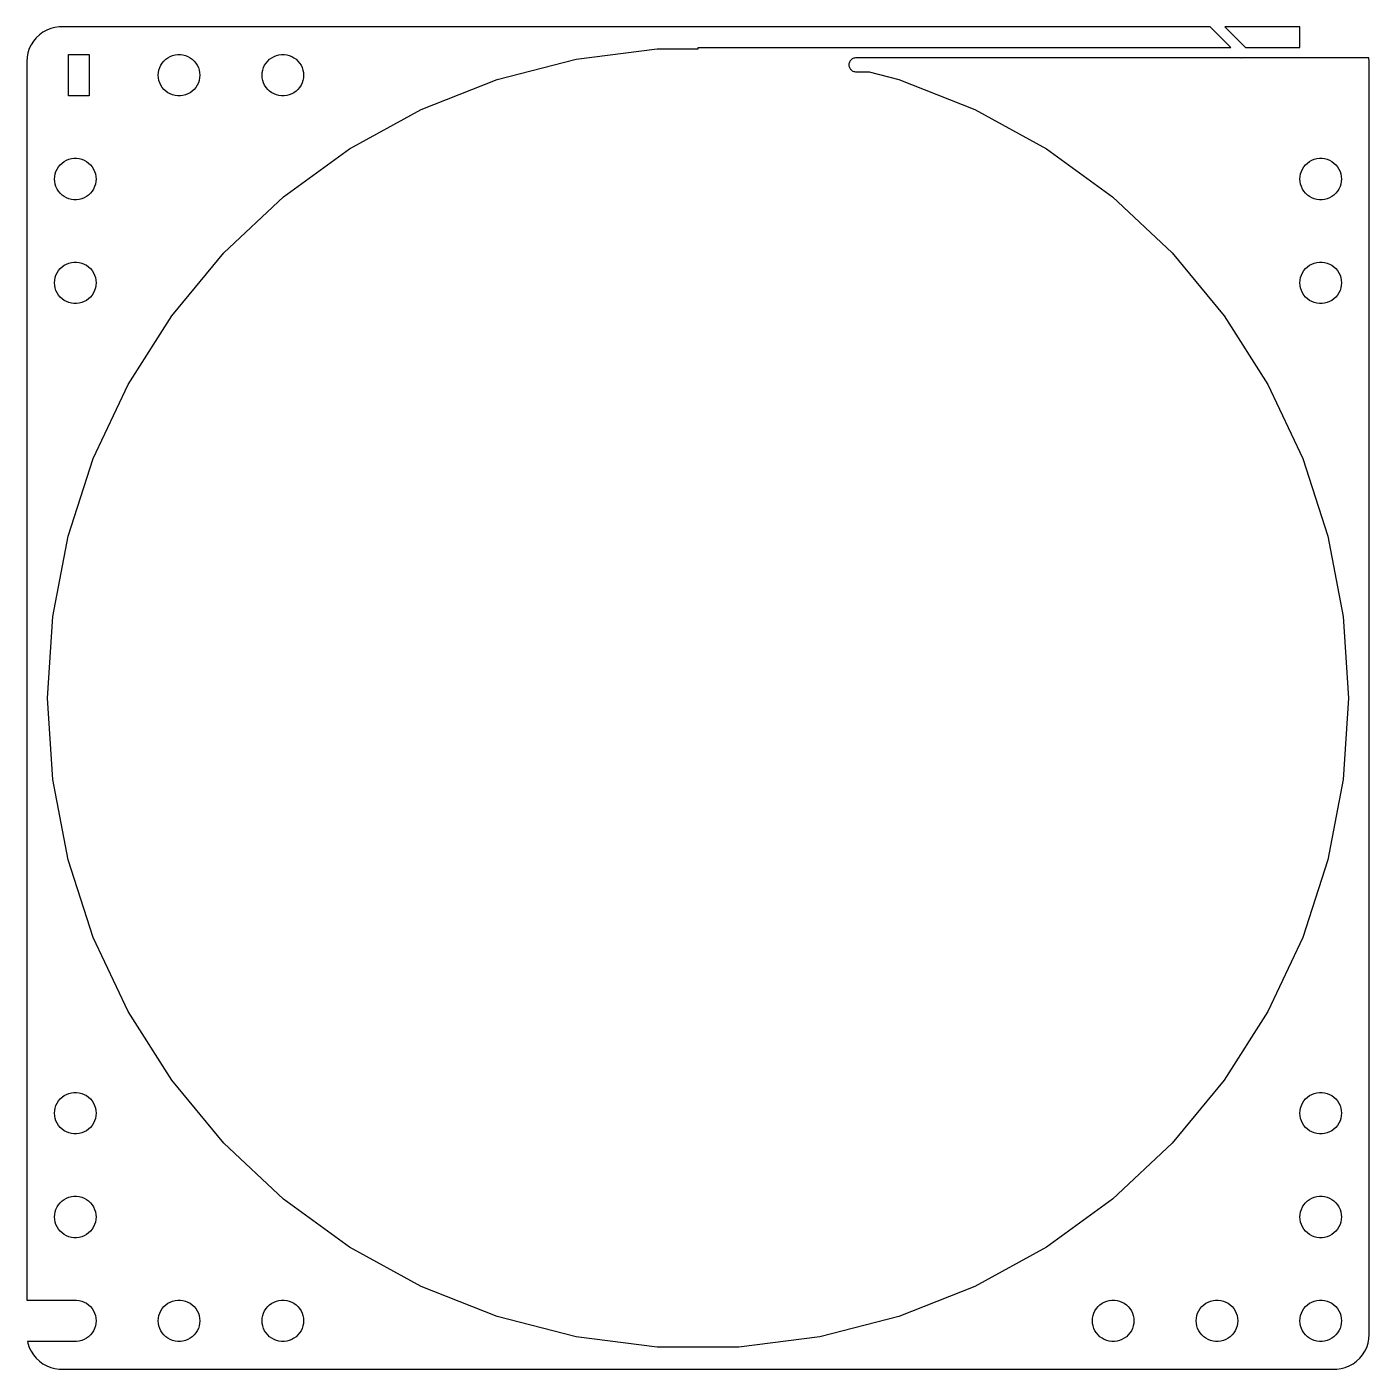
# Model space of a CAD drawing. Header units: metres. Extents: x -97 to 97, y 311 to 709.
# Drawn here: x -97 to 97, y 515 to 709 of the extents above; entities that cross this region are included whole.
import ezdxf

# ---------------------------------------------------------------- set-up
doc = ezdxf.new("R2010")
doc.units = ezdxf.units.M

msp = doc.modelspace()

# ---------------------------------------------------------------- linework, layer by layer
for p, q in [((-94.6791, 708.222), (-95.1871, 707.853)), ((-94.1289, 708.524), (-94.6791, 708.222)), ((-93.5451, 708.755), (-94.1289, 708.524)), ((-92.9369, 708.911), (-93.5451, 708.755)), ((-92.3139, 708.99), (-92.9369, 708.911)), ((74.0099, 708.99), (-92.3139, 708.99)), ((77, 706), (74.0099, 708.99)), ((87, 708.99), (76.1312, 708.99)), ((76.1312, 708.99), (79.1213, 706)), ((87, 706), (87, 708.99)), ((-96.3815, 706.409), (-96.6489, 705.841)), ((-96.0451, 706.939), (-96.3815, 706.409)), ((-95.6448, 707.423), (-96.0451, 706.939)), ((-95.1871, 707.853), (-95.6448, 707.423)), ((-96.9606, 704.627), (-97, 704)), ((-96.8429, 705.243), (-96.9606, 704.627)), ((-96.6489, 705.841), (-96.8429, 705.243)), ((-91, 699), (-91, 705)), ((-91, 705), (-88, 705)), ((-88, 705), (-88, 699)), ((-77.1869, 704.054), (-76.9123, 704.312)), ((-76.9123, 704.312), (-76.6075, 704.533)), ((-76.6075, 704.533), (-76.2773, 704.714)), ((-76.2773, 704.714), (-75.927, 704.853)), ((-75.927, 704.853), (-75.5621, 704.947)), ((-75.5621, 704.947), (-75.1884, 704.994)), ((-75.1884, 704.994), (-74.8116, 704.994)), ((-74.8116, 704.994), (-74.4379, 704.947)), ((-74.4379, 704.947), (-74.073, 704.853)), ((-74.073, 704.853), (-73.7227, 704.714)), ((-73.7227, 704.714), (-73.3925, 704.533)), ((-73.3925, 704.533), (-73.0877, 704.312)), ((-73.0877, 704.312), (-72.8131, 704.054)), ((-62.1869, 704.054), (-61.9123, 704.312)), ((-61.9123, 704.312), (-61.6075, 704.533)), ((-61.6075, 704.533), (-61.2773, 704.714)), ((-61.2773, 704.714), (-60.927, 704.853)), ((-60.927, 704.853), (-60.5621, 704.947)), ((-60.5621, 704.947), (-60.1884, 704.994)), ((-60.1884, 704.994), (-59.8116, 704.994)), ((-59.8116, 704.994), (-59.4379, 704.947)), ((-59.4379, 704.947), (-59.0729, 704.853)), ((-59.0729, 704.853), (-58.7227, 704.714)), ((-58.7227, 704.714), (-58.3925, 704.533)), ((-58.3925, 704.533), (-58.0877, 704.312)), ((-58.0877, 704.312), (-57.8131, 704.054)), ((-29.0476, 701.399), (-17.6138, 704.335)), ((-17.6138, 704.335), (-5.9023, 705.815)), ((-5.9023, 705.815), (0, 705.815)), ((0, 705.815), (0, 706)), ((0, 706), (77, 706)), ((22.1736, 704.271), (22.082, 704.185)), ((22.2752, 704.344), (22.1736, 704.271)), ((22.3852, 704.405), (22.2752, 704.344)), ((22.502, 704.451), (22.3852, 704.405)), ((22.6236, 704.482), (22.502, 704.451)), ((22.7482, 704.498), (22.6236, 704.482)), ((23.561, 704.498), (22.7482, 704.498)), ((78.5, 704.5), (23.561, 704.5)), ((23.561, 704.5), (23.561, 704.498)), ((78.5533, 704.447), (78.5, 704.5)), ((78.6066, 704.5), (78.5533, 704.447)), ((96.9685, 704.5), (78.6066, 704.5)), ((79.1213, 706), (87, 706)), ((97, 704), (96.9685, 704.5)), ((-97, 704), (-97, 524.994)), ((-78, 702), (-77.9763, 702.376)), ((-77.9763, 702.376), (-77.9057, 702.746)), ((-77.9057, 702.746), (-77.7893, 703.104)), ((-77.7893, 703.104), (-77.6289, 703.445)), ((-77.6289, 703.445), (-77.427, 703.763)), ((-77.427, 703.763), (-77.1869, 704.054)), ((-72.8131, 704.054), (-72.573, 703.763)), ((-72.573, 703.763), (-72.3711, 703.445)), ((-72.3711, 703.445), (-72.2107, 703.104)), ((-72.2107, 703.104), (-72.0943, 702.746)), ((-72.0943, 702.746), (-72.0237, 702.376)), ((-72.0237, 702.376), (-72, 702)), ((-63, 702), (-62.9763, 702.376)), ((-62.9763, 702.376), (-62.9057, 702.746)), ((-62.9057, 702.746), (-62.7893, 703.104)), ((-62.7893, 703.104), (-62.6289, 703.445)), ((-62.6289, 703.445), (-62.427, 703.763)), ((-62.427, 703.763), (-62.1869, 704.054)), ((-57.8131, 704.054), (-57.5729, 703.763)), ((-57.5729, 703.763), (-57.3711, 703.445)), ((-57.3711, 703.445), (-57.2107, 703.104)), ((-57.2107, 703.104), (-57.0942, 702.746)), ((-57.0942, 702.746), (-57.0237, 702.376)), ((-57.0237, 702.376), (-57, 702)), ((21.8189, 703.625), (21.811, 703.5)), ((21.811, 703.5), (21.8189, 703.375)), ((21.8424, 703.749), (21.8189, 703.625)), ((21.8189, 703.375), (21.8424, 703.251)), ((21.8812, 703.868), (21.8424, 703.749)), ((21.8424, 703.251), (21.8812, 703.132)), ((21.9347, 703.982), (21.8812, 703.868)), ((21.8812, 703.132), (21.9347, 703.018)), ((22.002, 704.088), (21.9347, 703.982)), ((21.9347, 703.018), (22.002, 702.912)), ((22.082, 704.185), (22.002, 704.088)), ((22.002, 702.912), (22.082, 702.815)), ((22.082, 702.815), (22.1736, 702.729)), ((22.1736, 702.729), (22.2752, 702.656)), ((22.2752, 702.656), (22.3852, 702.595)), ((22.3852, 702.595), (22.502, 702.549)), ((22.502, 702.549), (22.6236, 702.518)), ((22.6236, 702.518), (22.7482, 702.502)), ((22.7482, 702.502), (24.753, 702.502)), ((24.753, 702.502), (29.0476, 701.399)), ((97, 520), (97, 704)), ((-77.9763, 701.624), (-78, 702)), ((-77.9057, 701.254), (-77.9763, 701.624)), ((-77.7893, 700.896), (-77.9057, 701.254)), ((-77.6289, 700.555), (-77.7893, 700.896)), ((-77.427, 700.237), (-77.6289, 700.555)), ((-72.3711, 700.555), (-72.573, 700.237)), ((-72.2107, 700.896), (-72.3711, 700.555)), ((-72.0943, 701.254), (-72.2107, 700.896)), ((-72.0237, 701.624), (-72.0943, 701.254)), ((-72, 702), (-72.0237, 701.624)), ((-62.9763, 701.624), (-63, 702)), ((-62.9057, 701.254), (-62.9763, 701.624)), ((-62.7893, 700.896), (-62.9057, 701.254)), ((-62.6289, 700.555), (-62.7893, 700.896)), ((-62.427, 700.237), (-62.6289, 700.555)), ((-57.3711, 700.555), (-57.5729, 700.237)), ((-57.2107, 700.896), (-57.3711, 700.555)), ((-57.0942, 701.254), (-57.2107, 700.896)), ((-57.0237, 701.624), (-57.0942, 701.254)), ((-57, 702), (-57.0237, 701.624)), ((-40.0233, 697.054), (-29.0476, 701.399)), ((29.0476, 701.399), (40.0233, 697.054)), ((-88, 699), (-91, 699)), ((-77.1869, 699.946), (-77.427, 700.237)), ((-76.9123, 699.688), (-77.1869, 699.946)), ((-76.6075, 699.467), (-76.9123, 699.688)), ((-76.2773, 699.286), (-76.6075, 699.467)), ((-75.927, 699.147), (-76.2773, 699.286)), ((-75.5621, 699.053), (-75.927, 699.147)), ((-75.1884, 699.006), (-75.5621, 699.053)), ((-74.8116, 699.006), (-75.1884, 699.006)), ((-74.4379, 699.053), (-74.8116, 699.006)), ((-74.073, 699.147), (-74.4379, 699.053)), ((-73.7227, 699.286), (-74.073, 699.147)), ((-73.3925, 699.467), (-73.7227, 699.286)), ((-73.0877, 699.688), (-73.3925, 699.467)), ((-72.8131, 699.946), (-73.0877, 699.688)), ((-72.573, 700.237), (-72.8131, 699.946)), ((-62.1869, 699.946), (-62.427, 700.237)), ((-61.9123, 699.688), (-62.1869, 699.946)), ((-61.6075, 699.467), (-61.9123, 699.688)), ((-61.2773, 699.286), (-61.6075, 699.467)), ((-60.927, 699.147), (-61.2773, 699.286)), ((-60.5621, 699.053), (-60.927, 699.147)), ((-60.1884, 699.006), (-60.5621, 699.053)), ((-59.8116, 699.006), (-60.1884, 699.006)), ((-59.4379, 699.053), (-59.8116, 699.006)), ((-59.0729, 699.147), (-59.4379, 699.053)), ((-58.7227, 699.286), (-59.0729, 699.147)), ((-58.3925, 699.467), (-58.7227, 699.286)), ((-58.0877, 699.688), (-58.3925, 699.467)), ((-57.8131, 699.946), (-58.0877, 699.688)), ((-57.5729, 700.237), (-57.8131, 699.946)), ((-50.3677, 691.367), (-40.0233, 697.054)), ((40.0233, 697.054), (50.3677, 691.367)), ((-59.9178, 684.428), (-50.3677, 691.367)), ((50.3677, 691.367), (59.9178, 684.428)), ((-92.6289, 688.445), (-92.427, 688.763)), ((-92.427, 688.763), (-92.1869, 689.054)), ((-92.1869, 689.054), (-91.9123, 689.312)), ((-91.9123, 689.312), (-91.6075, 689.533)), ((-91.6075, 689.533), (-91.2773, 689.714)), ((-91.2773, 689.714), (-90.927, 689.853)), ((-90.927, 689.853), (-90.5621, 689.947)), ((-90.5621, 689.947), (-90.1884, 689.994)), ((-90.1884, 689.994), (-89.8116, 689.994)), ((-89.8116, 689.994), (-89.4379, 689.947)), ((-89.4379, 689.947), (-89.073, 689.853)), ((-89.073, 689.853), (-88.7227, 689.714)), ((-88.7227, 689.714), (-88.3925, 689.533)), ((-88.3925, 689.533), (-88.0877, 689.312)), ((-88.0877, 689.312), (-87.8131, 689.054)), ((-87.8131, 689.054), (-87.573, 688.763)), ((-87.573, 688.763), (-87.3711, 688.445)), ((87.3711, 688.445), (87.573, 688.763)), ((87.573, 688.763), (87.8131, 689.054)), ((87.8131, 689.054), (88.0877, 689.312)), ((88.0877, 689.312), (88.3925, 689.533)), ((88.3925, 689.533), (88.7227, 689.714)), ((88.7227, 689.714), (89.073, 689.853)), ((89.073, 689.853), (89.4379, 689.947)), ((89.4379, 689.947), (89.8116, 689.994)), ((89.8116, 689.994), (90.1884, 689.994)), ((90.1884, 689.994), (90.5621, 689.947)), ((90.5621, 689.947), (90.927, 689.853)), ((90.927, 689.853), (91.2773, 689.714)), ((91.2773, 689.714), (91.6075, 689.533)), ((91.6075, 689.533), (91.9123, 689.312)), ((91.9123, 689.312), (92.1869, 689.054)), ((92.1869, 689.054), (92.427, 688.763)), ((92.427, 688.763), (92.6289, 688.445)), ((-93, 687), (-92.9763, 687.376)), ((-92.9763, 686.624), (-93, 687)), ((-92.9763, 687.376), (-92.9057, 687.746)), ((-92.9057, 687.746), (-92.7893, 688.104)), ((-92.7893, 688.104), (-92.6289, 688.445)), ((-87.3711, 688.445), (-87.2107, 688.104)), ((-87.2107, 688.104), (-87.0943, 687.746)), ((-87.0943, 687.746), (-87.0237, 687.376)), ((-87.0237, 687.376), (-87, 687)), ((-87, 687), (-87.0237, 686.624)), ((87, 687), (87.0237, 687.376)), ((87.0237, 686.624), (87, 687)), ((87.0237, 687.376), (87.0943, 687.746)), ((87.0943, 687.746), (87.2107, 688.104)), ((87.2107, 688.104), (87.3711, 688.445)), ((92.6289, 688.445), (92.7893, 688.104)), ((92.7893, 688.104), (92.9057, 687.746)), ((92.9057, 687.746), (92.9763, 687.376)), ((92.9763, 687.376), (93, 687)), ((93, 687), (92.9763, 686.624)), ((-92.9057, 686.254), (-92.9763, 686.624)), ((-92.7893, 685.896), (-92.9057, 686.254)), ((-92.6289, 685.555), (-92.7893, 685.896)), ((-92.427, 685.237), (-92.6289, 685.555)), ((-92.1869, 684.946), (-92.427, 685.237)), ((-91.9123, 684.688), (-92.1869, 684.946)), ((-87.8131, 684.946), (-88.0877, 684.688)), ((-87.573, 685.237), (-87.8131, 684.946)), ((-87.3711, 685.555), (-87.573, 685.237)), ((-87.2107, 685.896), (-87.3711, 685.555)), ((-87.0943, 686.254), (-87.2107, 685.896)), ((-87.0237, 686.624), (-87.0943, 686.254)), ((87.0943, 686.254), (87.0237, 686.624)), ((87.2107, 685.896), (87.0943, 686.254)), ((87.3711, 685.555), (87.2107, 685.896)), ((87.573, 685.237), (87.3711, 685.555)), ((87.8131, 684.946), (87.573, 685.237)), ((88.0877, 684.688), (87.8131, 684.946)), ((92.1869, 684.946), (91.9123, 684.688)), ((92.427, 685.237), (92.1869, 684.946)), ((92.6289, 685.555), (92.427, 685.237)), ((92.7893, 685.896), (92.6289, 685.555)), ((92.9057, 686.254), (92.7893, 685.896)), ((92.9763, 686.624), (92.9057, 686.254)), ((-91.6075, 684.467), (-91.9123, 684.688)), ((-91.2773, 684.286), (-91.6075, 684.467)), ((-90.927, 684.147), (-91.2773, 684.286)), ((-90.5621, 684.053), (-90.927, 684.147)), ((-90.1884, 684.006), (-90.5621, 684.053)), ((-89.8116, 684.006), (-90.1884, 684.006)), ((-89.4379, 684.053), (-89.8116, 684.006)), ((-89.073, 684.147), (-89.4379, 684.053)), ((-88.7227, 684.286), (-89.073, 684.147)), ((-88.3925, 684.467), (-88.7227, 684.286)), ((-88.0877, 684.688), (-88.3925, 684.467)), ((-68.523, 676.347), (-59.9178, 684.428)), ((59.9178, 684.428), (68.523, 676.347)), ((88.3925, 684.467), (88.0877, 684.688)), ((88.7227, 684.286), (88.3925, 684.467)), ((89.073, 684.147), (88.7227, 684.286)), ((89.4379, 684.053), (89.073, 684.147)), ((89.8116, 684.006), (89.4379, 684.053)), ((90.1884, 684.006), (89.8116, 684.006)), ((90.5621, 684.053), (90.1884, 684.006)), ((90.927, 684.147), (90.5621, 684.053)), ((91.2773, 684.286), (90.927, 684.147)), ((91.6075, 684.467), (91.2773, 684.286)), ((91.9123, 684.688), (91.6075, 684.467)), ((-76.0476, 667.252), (-68.523, 676.347)), ((68.523, 676.347), (76.0476, 667.252)), ((-92.7893, 673.104), (-92.6289, 673.445)), ((-92.6289, 673.445), (-92.427, 673.763)), ((-92.427, 673.763), (-92.1869, 674.054)), ((-92.1869, 674.054), (-91.9123, 674.312)), ((-91.9123, 674.312), (-91.6075, 674.533)), ((-91.6075, 674.533), (-91.2773, 674.714)), ((-91.2773, 674.714), (-90.927, 674.853)), ((-90.927, 674.853), (-90.5621, 674.947)), ((-90.5621, 674.947), (-90.1884, 674.994)), ((-90.1884, 674.994), (-89.8116, 674.994)), ((-89.8116, 674.994), (-89.4379, 674.947)), ((-89.4379, 674.947), (-89.073, 674.853)), ((-89.073, 674.853), (-88.7227, 674.714)), ((-88.7227, 674.714), (-88.3925, 674.533)), ((-88.3925, 674.533), (-88.0877, 674.312)), ((-88.0877, 674.312), (-87.8131, 674.054)), ((-87.8131, 674.054), (-87.573, 673.763)), ((-87.573, 673.763), (-87.3711, 673.445)), ((-87.3711, 673.445), (-87.2107, 673.104)), ((87.2107, 673.104), (87.3711, 673.445)), ((87.3711, 673.445), (87.573, 673.763)), ((87.573, 673.763), (87.8131, 674.054)), ((87.8131, 674.054), (88.0877, 674.312)), ((88.0877, 674.312), (88.3925, 674.533)), ((88.3925, 674.533), (88.7227, 674.714)), ((88.7227, 674.714), (89.073, 674.853)), ((89.073, 674.853), (89.4379, 674.947)), ((89.4379, 674.947), (89.8116, 674.994)), ((89.8116, 674.994), (90.1884, 674.994)), ((90.1884, 674.994), (90.5621, 674.947)), ((90.5621, 674.947), (90.927, 674.853)), ((90.927, 674.853), (91.2773, 674.714)), ((91.2773, 674.714), (91.6075, 674.533)), ((91.6075, 674.533), (91.9123, 674.312)), ((91.9123, 674.312), (92.1869, 674.054)), ((92.1869, 674.054), (92.427, 673.763)), ((92.427, 673.763), (92.6289, 673.445)), ((92.6289, 673.445), (92.7893, 673.104)), ((-93, 672), (-92.9763, 672.376)), ((-92.9763, 671.624), (-93, 672)), ((-92.9763, 672.376), (-92.9057, 672.746)), ((-92.9057, 671.254), (-92.9763, 671.624)), ((-92.9057, 672.746), (-92.7893, 673.104)), ((-92.7893, 670.896), (-92.9057, 671.254)), ((-87.2107, 673.104), (-87.0943, 672.746)), ((-87.0943, 671.254), (-87.2107, 670.896)), ((-87.0943, 672.746), (-87.0237, 672.376)), ((-87.0237, 671.624), (-87.0943, 671.254)), ((-87.0237, 672.376), (-87, 672)), ((-87, 672), (-87.0237, 671.624)), ((87, 672), (87.0237, 672.376)), ((87.0237, 671.624), (87, 672)), ((87.0237, 672.376), (87.0943, 672.746)), ((87.0943, 671.254), (87.0237, 671.624)), ((87.0943, 672.746), (87.2107, 673.104)), ((87.2107, 670.896), (87.0943, 671.254)), ((92.7893, 673.104), (92.9057, 672.746)), ((92.9057, 671.254), (92.7893, 670.896)), ((92.9057, 672.746), (92.9763, 672.376)), ((92.9763, 671.624), (92.9057, 671.254)), ((92.9763, 672.376), (93, 672)), ((93, 672), (92.9763, 671.624)), ((-92.6289, 670.555), (-92.7893, 670.896)), ((-92.427, 670.237), (-92.6289, 670.555)), ((-92.1869, 669.946), (-92.427, 670.237)), ((-91.9123, 669.688), (-92.1869, 669.946)), ((-91.6075, 669.467), (-91.9123, 669.688)), ((-91.2773, 669.286), (-91.6075, 669.467)), ((-88.3925, 669.467), (-88.7227, 669.286)), ((-88.0877, 669.688), (-88.3925, 669.467)), ((-87.8131, 669.946), (-88.0877, 669.688)), ((-87.573, 670.237), (-87.8131, 669.946)), ((-87.3711, 670.555), (-87.573, 670.237)), ((-87.2107, 670.896), (-87.3711, 670.555)), ((87.3711, 670.555), (87.2107, 670.896)), ((87.573, 670.237), (87.3711, 670.555)), ((87.8131, 669.946), (87.573, 670.237)), ((88.0877, 669.688), (87.8131, 669.946)), ((88.3925, 669.467), (88.0877, 669.688)), ((88.7227, 669.286), (88.3925, 669.467)), ((91.6075, 669.467), (91.2773, 669.286)), ((91.9123, 669.688), (91.6075, 669.467)), ((92.1869, 669.946), (91.9123, 669.688)), ((92.427, 670.237), (92.1869, 669.946)), ((92.6289, 670.555), (92.427, 670.237)), ((92.7893, 670.896), (92.6289, 670.555)), ((-90.927, 669.147), (-91.2773, 669.286)), ((-90.5621, 669.053), (-90.927, 669.147)), ((-90.1884, 669.006), (-90.5621, 669.053)), ((-89.8116, 669.006), (-90.1884, 669.006)), ((-89.4379, 669.053), (-89.8116, 669.006)), ((-89.073, 669.147), (-89.4379, 669.053)), ((-88.7227, 669.286), (-89.073, 669.147)), ((89.073, 669.147), (88.7227, 669.286)), ((89.4379, 669.053), (89.073, 669.147)), ((89.8116, 669.006), (89.4379, 669.053)), ((90.1884, 669.006), (89.8116, 669.006)), ((90.5621, 669.053), (90.1884, 669.006)), ((90.927, 669.147), (90.5621, 669.053)), ((91.2773, 669.286), (90.927, 669.147)), ((-82.3728, 657.285), (-76.0476, 667.252)), ((76.0476, 667.252), (82.3728, 657.285)), ((-87.399, 646.604), (-82.3728, 657.285)), ((82.3728, 657.285), (87.399, 646.604)), ((-91.0468, 635.377), (-87.399, 646.604)), ((87.399, 646.604), (91.0468, 635.377)), ((-93.2588, 623.781), (-91.0468, 635.377)), ((91.0468, 635.377), (93.2588, 623.781)), ((-94, 612), (-93.2588, 623.781)), ((93.2588, 623.781), (94, 612)), ((-93.2588, 600.219), (-94, 612)), ((94, 612), (93.2588, 600.219)), ((-91.0468, 588.623), (-93.2588, 600.219)), ((93.2588, 600.219), (91.0468, 588.623)), ((-87.399, 577.396), (-91.0468, 588.623)), ((91.0468, 588.623), (87.399, 577.396)), ((-82.3728, 566.715), (-87.399, 577.396)), ((87.399, 577.396), (82.3728, 566.715)), ((-76.0476, 556.748), (-82.3728, 566.715)), ((82.3728, 566.715), (76.0476, 556.748)), ((-91.2773, 554.714), (-90.927, 554.853)), ((-90.927, 554.853), (-90.5621, 554.947)), ((-90.5621, 554.947), (-90.1884, 554.994)), ((-90.1884, 554.994), (-89.8116, 554.994)), ((-89.8116, 554.994), (-89.4379, 554.947)), ((-89.4379, 554.947), (-89.073, 554.853)), ((-89.073, 554.853), (-88.7227, 554.714)), ((-68.523, 547.653), (-76.0476, 556.748)), ((76.0476, 556.748), (68.523, 547.653)), ((88.7227, 554.714), (89.073, 554.853)), ((89.073, 554.853), (89.4379, 554.947)), ((89.4379, 554.947), (89.8116, 554.994)), ((89.8116, 554.994), (90.1884, 554.994)), ((90.1884, 554.994), (90.5621, 554.947)), ((90.5621, 554.947), (90.927, 554.853)), ((90.927, 554.853), (91.2773, 554.714)), ((-92.9057, 552.746), (-92.7893, 553.104)), ((-92.7893, 553.104), (-92.6289, 553.445)), ((-92.6289, 553.445), (-92.427, 553.763)), ((-92.427, 553.763), (-92.1869, 554.054)), ((-92.1869, 554.054), (-91.9123, 554.312)), ((-91.9123, 554.312), (-91.6075, 554.533)), ((-91.6075, 554.533), (-91.2773, 554.714)), ((-88.7227, 554.714), (-88.3925, 554.533)), ((-88.3925, 554.533), (-88.0877, 554.312)), ((-88.0877, 554.312), (-87.8131, 554.054)), ((-87.8131, 554.054), (-87.573, 553.763)), ((-87.573, 553.763), (-87.3711, 553.445)), ((-87.3711, 553.445), (-87.2107, 553.104)), ((-87.2107, 553.104), (-87.0943, 552.746)), ((87.0943, 552.746), (87.2107, 553.104)), ((87.2107, 553.104), (87.3711, 553.445)), ((87.3711, 553.445), (87.573, 553.763)), ((87.573, 553.763), (87.8131, 554.054)), ((87.8131, 554.054), (88.0877, 554.312)), ((88.0877, 554.312), (88.3925, 554.533)), ((88.3925, 554.533), (88.7227, 554.714)), ((91.2773, 554.714), (91.6075, 554.533)), ((91.6075, 554.533), (91.9123, 554.312)), ((91.9123, 554.312), (92.1869, 554.054)), ((92.1869, 554.054), (92.427, 553.763)), ((92.427, 553.763), (92.6289, 553.445)), ((92.6289, 553.445), (92.7893, 553.104)), ((92.7893, 553.104), (92.9057, 552.746)), ((-93, 552), (-92.9763, 552.376)), ((-92.9763, 551.624), (-93, 552)), ((-92.9763, 552.376), (-92.9057, 552.746)), ((-92.9057, 551.254), (-92.9763, 551.624)), ((-92.7893, 550.896), (-92.9057, 551.254)), ((-87.0943, 551.254), (-87.2107, 550.896)), ((-87.0943, 552.746), (-87.0237, 552.376)), ((-87.0237, 551.624), (-87.0943, 551.254)), ((-87.0237, 552.376), (-87, 552)), ((-87, 552), (-87.0237, 551.624)), ((87, 552), (87.0237, 552.376)), ((87.0237, 551.624), (87, 552)), ((87.0237, 552.376), (87.0943, 552.746)), ((87.0943, 551.254), (87.0237, 551.624)), ((87.2107, 550.896), (87.0943, 551.254)), ((92.9057, 551.254), (92.7893, 550.896)), ((92.9057, 552.746), (92.9763, 552.376)), ((92.9763, 551.624), (92.9057, 551.254)), ((92.9763, 552.376), (93, 552)), ((93, 552), (92.9763, 551.624)), ((-92.6289, 550.555), (-92.7893, 550.896)), ((-92.427, 550.237), (-92.6289, 550.555)), ((-92.1869, 549.946), (-92.427, 550.237)), ((-91.9123, 549.688), (-92.1869, 549.946)), ((-91.6075, 549.467), (-91.9123, 549.688)), ((-91.2773, 549.286), (-91.6075, 549.467)), ((-90.927, 549.147), (-91.2773, 549.286)), ((-90.5621, 549.053), (-90.927, 549.147)), ((-90.1884, 549.006), (-90.5621, 549.053)), ((-89.4379, 549.053), (-89.8116, 549.006)), ((-89.073, 549.147), (-89.4379, 549.053)), ((-88.7227, 549.286), (-89.073, 549.147)), ((-88.3925, 549.467), (-88.7227, 549.286)), ((-88.0877, 549.688), (-88.3925, 549.467)), ((-87.8131, 549.946), (-88.0877, 549.688)), ((-87.573, 550.237), (-87.8131, 549.946)), ((-87.3711, 550.555), (-87.573, 550.237)), ((-87.2107, 550.896), (-87.3711, 550.555)), ((87.3711, 550.555), (87.2107, 550.896)), ((87.573, 550.237), (87.3711, 550.555)), ((87.8131, 549.946), (87.573, 550.237)), ((88.0877, 549.688), (87.8131, 549.946)), ((88.3925, 549.467), (88.0877, 549.688)), ((88.7227, 549.286), (88.3925, 549.467)), ((89.073, 549.147), (88.7227, 549.286)), ((89.4379, 549.053), (89.073, 549.147)), ((89.8116, 549.006), (89.4379, 549.053)), ((90.5621, 549.053), (90.1884, 549.006)), ((90.927, 549.147), (90.5621, 549.053)), ((91.2773, 549.286), (90.927, 549.147)), ((91.6075, 549.467), (91.2773, 549.286)), ((91.9123, 549.688), (91.6075, 549.467)), ((92.1869, 549.946), (91.9123, 549.688)), ((92.427, 550.237), (92.1869, 549.946)), ((92.6289, 550.555), (92.427, 550.237)), ((92.7893, 550.896), (92.6289, 550.555)), ((-89.8116, 549.006), (-90.1884, 549.006)), ((-59.9178, 539.572), (-68.523, 547.653)), ((68.523, 547.653), (59.9178, 539.572)), ((90.1884, 549.006), (89.8116, 549.006)), ((-91.9123, 539.312), (-91.6075, 539.533)), ((-91.6075, 539.533), (-91.2773, 539.714)), ((-91.2773, 539.714), (-90.927, 539.853)), ((-90.927, 539.853), (-90.5621, 539.947)), ((-90.5621, 539.947), (-90.1884, 539.994)), ((-90.1884, 539.994), (-89.8116, 539.994)), ((-89.8116, 539.994), (-89.4379, 539.947)), ((-89.4379, 539.947), (-89.073, 539.853)), ((-89.073, 539.853), (-88.7227, 539.714)), ((-88.7227, 539.714), (-88.3925, 539.533)), ((-88.3925, 539.533), (-88.0877, 539.312)), ((-50.3677, 532.633), (-59.9178, 539.572)), ((59.9178, 539.572), (50.3677, 532.633)), ((88.0877, 539.312), (88.3925, 539.533)), ((88.3925, 539.533), (88.7227, 539.714)), ((88.7227, 539.714), (89.073, 539.853)), ((89.073, 539.853), (89.4379, 539.947)), ((89.4379, 539.947), (89.8116, 539.994)), ((89.8116, 539.994), (90.1884, 539.994)), ((90.1884, 539.994), (90.5621, 539.947)), ((90.5621, 539.947), (90.927, 539.853)), ((90.927, 539.853), (91.2773, 539.714)), ((91.2773, 539.714), (91.6075, 539.533)), ((91.6075, 539.533), (91.9123, 539.312)), ((-92.9763, 537.376), (-92.9057, 537.746)), ((-92.9057, 537.746), (-92.7893, 538.104)), ((-92.7893, 538.104), (-92.6289, 538.445)), ((-92.6289, 538.445), (-92.427, 538.763)), ((-92.427, 538.763), (-92.1869, 539.054)), ((-92.1869, 539.054), (-91.9123, 539.312)), ((-88.0877, 539.312), (-87.8131, 539.054)), ((-87.8131, 539.054), (-87.573, 538.763)), ((-87.573, 538.763), (-87.3711, 538.445)), ((-87.3711, 538.445), (-87.2107, 538.104)), ((-87.2107, 538.104), (-87.0943, 537.746)), ((-87.0943, 537.746), (-87.0237, 537.376)), ((87.0237, 537.376), (87.0943, 537.746)), ((87.0943, 537.746), (87.2107, 538.104)), ((87.2107, 538.104), (87.3711, 538.445)), ((87.3711, 538.445), (87.573, 538.763)), ((87.573, 538.763), (87.8131, 539.054)), ((87.8131, 539.054), (88.0877, 539.312)), ((91.9123, 539.312), (92.1869, 539.054)), ((92.1869, 539.054), (92.427, 538.763)), ((92.427, 538.763), (92.6289, 538.445)), ((92.6289, 538.445), (92.7893, 538.104)), ((92.7893, 538.104), (92.9057, 537.746)), ((92.9057, 537.746), (92.9763, 537.376)), ((-93, 537), (-92.9763, 537.376)), ((-92.9763, 536.624), (-93, 537)), ((-92.9057, 536.254), (-92.9763, 536.624)), ((-92.7893, 535.896), (-92.9057, 536.254)), ((-92.6289, 535.555), (-92.7893, 535.896)), ((-92.427, 535.237), (-92.6289, 535.555)), ((-87.3711, 535.555), (-87.573, 535.237)), ((-87.2107, 535.896), (-87.3711, 535.555)), ((-87.0943, 536.254), (-87.2107, 535.896)), ((-87.0237, 536.624), (-87.0943, 536.254)), ((-87.0237, 537.376), (-87, 537)), ((-87, 537), (-87.0237, 536.624)), ((87, 537), (87.0237, 537.376)), ((87.0237, 536.624), (87, 537)), ((87.0943, 536.254), (87.0237, 536.624)), ((87.2107, 535.896), (87.0943, 536.254)), ((87.3711, 535.555), (87.2107, 535.896)), ((87.573, 535.237), (87.3711, 535.555)), ((92.6289, 535.555), (92.427, 535.237)), ((92.7893, 535.896), (92.6289, 535.555)), ((92.9057, 536.254), (92.7893, 535.896)), ((92.9763, 536.624), (92.9057, 536.254)), ((92.9763, 537.376), (93, 537)), ((93, 537), (92.9763, 536.624)), ((-92.1869, 534.946), (-92.427, 535.237)), ((-91.9123, 534.688), (-92.1869, 534.946)), ((-91.6075, 534.467), (-91.9123, 534.688)), ((-91.2773, 534.286), (-91.6075, 534.467)), ((-90.927, 534.147), (-91.2773, 534.286)), ((-90.5621, 534.053), (-90.927, 534.147)), ((-90.1884, 534.006), (-90.5621, 534.053)), ((-89.8116, 534.006), (-90.1884, 534.006)), ((-89.4379, 534.053), (-89.8116, 534.006)), ((-89.073, 534.147), (-89.4379, 534.053)), ((-88.7227, 534.286), (-89.073, 534.147)), ((-88.3925, 534.467), (-88.7227, 534.286)), ((-88.0877, 534.688), (-88.3925, 534.467)), ((-87.8131, 534.946), (-88.0877, 534.688)), ((-87.573, 535.237), (-87.8131, 534.946)), ((87.8131, 534.946), (87.573, 535.237)), ((88.0877, 534.688), (87.8131, 534.946)), ((88.3925, 534.467), (88.0877, 534.688)), ((88.7227, 534.286), (88.3925, 534.467)), ((89.073, 534.147), (88.7227, 534.286)), ((89.4379, 534.053), (89.073, 534.147)), ((89.8116, 534.006), (89.4379, 534.053)), ((90.1884, 534.006), (89.8116, 534.006)), ((90.5621, 534.053), (90.1884, 534.006)), ((90.927, 534.147), (90.5621, 534.053)), ((91.2773, 534.286), (90.927, 534.147)), ((91.6075, 534.467), (91.2773, 534.286)), ((91.9123, 534.688), (91.6075, 534.467)), ((92.1869, 534.946), (91.9123, 534.688)), ((92.427, 535.237), (92.1869, 534.946)), ((-40.0233, 526.946), (-50.3677, 532.633)), ((50.3677, 532.633), (40.0233, 526.946)), ((-29.0476, 522.601), (-40.0233, 526.946)), ((40.0233, 526.946), (29.0476, 522.601)), ((-97, 524.994), (-89.8116, 524.994)), ((-89.8116, 524.994), (-89.4379, 524.947)), ((-89.4379, 524.947), (-89.073, 524.853)), ((-89.073, 524.853), (-88.7227, 524.714)), ((-88.7227, 524.714), (-88.3925, 524.533)), ((-88.3925, 524.533), (-88.0877, 524.312)), ((-88.0877, 524.312), (-87.8131, 524.054)), ((-87.8131, 524.054), (-87.573, 523.763)), ((-77.427, 523.763), (-77.1869, 524.054)), ((-77.1869, 524.054), (-76.9123, 524.312)), ((-76.9123, 524.312), (-76.6075, 524.533)), ((-76.6075, 524.533), (-76.2773, 524.714)), ((-76.2773, 524.714), (-75.927, 524.853)), ((-75.927, 524.853), (-75.5621, 524.947)), ((-75.5621, 524.947), (-75.1884, 524.994)), ((-75.1884, 524.994), (-74.8116, 524.994)), ((-74.8116, 524.994), (-74.4379, 524.947)), ((-74.4379, 524.947), (-74.073, 524.853)), ((-74.073, 524.853), (-73.7227, 524.714)), ((-73.7227, 524.714), (-73.3925, 524.533)), ((-73.3925, 524.533), (-73.0877, 524.312)), ((-73.0877, 524.312), (-72.8131, 524.054)), ((-72.8131, 524.054), (-72.573, 523.763)), ((-62.427, 523.763), (-62.1869, 524.054)), ((-62.1869, 524.054), (-61.9123, 524.312)), ((-61.9123, 524.312), (-61.6075, 524.533)), ((-61.6075, 524.533), (-61.2773, 524.714)), ((-61.2773, 524.714), (-60.927, 524.853)), ((-60.927, 524.853), (-60.5621, 524.947)), ((-60.5621, 524.947), (-60.1884, 524.994)), ((-60.1884, 524.994), (-59.8116, 524.994)), ((-59.8116, 524.994), (-59.4379, 524.947)), ((-59.4379, 524.947), (-59.0729, 524.853)), ((-59.0729, 524.853), (-58.7227, 524.714)), ((-58.7227, 524.714), (-58.3925, 524.533)), ((-58.3925, 524.533), (-58.0877, 524.312)), ((-58.0877, 524.312), (-57.8131, 524.054)), ((-57.8131, 524.054), (-57.5729, 523.763)), ((57.5729, 523.763), (57.8131, 524.054)), ((57.8131, 524.054), (58.0877, 524.312)), ((58.0877, 524.312), (58.3925, 524.533)), ((58.3925, 524.533), (58.7227, 524.714)), ((58.7227, 524.714), (59.0729, 524.853)), ((59.0729, 524.853), (59.4379, 524.947)), ((59.4379, 524.947), (59.8116, 524.994)), ((59.8116, 524.994), (60.1884, 524.994)), ((60.1884, 524.994), (60.5621, 524.947)), ((60.5621, 524.947), (60.927, 524.853)), ((60.927, 524.853), (61.2773, 524.714)), ((61.2773, 524.714), (61.6075, 524.533)), ((61.6075, 524.533), (61.9123, 524.312)), ((61.9123, 524.312), (62.1869, 524.054)), ((62.1869, 524.054), (62.427, 523.763)), ((72.573, 523.763), (72.8131, 524.054)), ((72.8131, 524.054), (73.0877, 524.312)), ((73.0877, 524.312), (73.3925, 524.533)), ((73.3925, 524.533), (73.7227, 524.714)), ((73.7227, 524.714), (74.073, 524.853)), ((74.073, 524.853), (74.4379, 524.947)), ((74.4379, 524.947), (74.8116, 524.994)), ((74.8116, 524.994), (75.1884, 524.994)), ((75.1884, 524.994), (75.5621, 524.947)), ((75.5621, 524.947), (75.927, 524.853)), ((75.927, 524.853), (76.2773, 524.714)), ((76.2773, 524.714), (76.6075, 524.533)), ((76.6075, 524.533), (76.9123, 524.312)), ((76.9123, 524.312), (77.1869, 524.054)), ((77.1869, 524.054), (77.427, 523.763)), ((87.573, 523.763), (87.8131, 524.054)), ((87.8131, 524.054), (88.0877, 524.312)), ((88.0877, 524.312), (88.3925, 524.533)), ((88.3925, 524.533), (88.7227, 524.714)), ((88.7227, 524.714), (89.073, 524.853)), ((89.073, 524.853), (89.4379, 524.947)), ((89.4379, 524.947), (89.8116, 524.994)), ((89.8116, 524.994), (90.1884, 524.994)), ((90.1884, 524.994), (90.5621, 524.947)), ((90.5621, 524.947), (90.927, 524.853)), ((90.927, 524.853), (91.2773, 524.714)), ((91.2773, 524.714), (91.6075, 524.533)), ((91.6075, 524.533), (91.9123, 524.312)), ((91.9123, 524.312), (92.1869, 524.054)), ((92.1869, 524.054), (92.427, 523.763)), ((-87.573, 523.763), (-87.3711, 523.445)), ((-87.3711, 523.445), (-87.2107, 523.104)), ((-87.2107, 523.104), (-87.0943, 522.746)), ((-87.0943, 522.746), (-87.0237, 522.376)), ((-87.0237, 522.376), (-87, 522)), ((-87, 522), (-87.0237, 521.624)), ((-78, 522), (-77.9763, 522.376)), ((-77.9763, 521.624), (-78, 522)), ((-77.9763, 522.376), (-77.9057, 522.746)), ((-77.9057, 522.746), (-77.7893, 523.104)), ((-77.7893, 523.104), (-77.6289, 523.445)), ((-77.6289, 523.445), (-77.427, 523.763)), ((-72.573, 523.763), (-72.3711, 523.445)), ((-72.3711, 523.445), (-72.2107, 523.104)), ((-72.2107, 523.104), (-72.0943, 522.746)), ((-72.0943, 522.746), (-72.0237, 522.376)), ((-72.0237, 522.376), (-72, 522)), ((-72, 522), (-72.0237, 521.624)), ((-63, 522), (-62.9763, 522.376)), ((-62.9763, 521.624), (-63, 522)), ((-62.9763, 522.376), (-62.9057, 522.746)), ((-62.9057, 522.746), (-62.7893, 523.104)), ((-62.7893, 523.104), (-62.6289, 523.445)), ((-62.6289, 523.445), (-62.427, 523.763)), ((-57.5729, 523.763), (-57.3711, 523.445)), ((-57.3711, 523.445), (-57.2107, 523.104)), ((-57.2107, 523.104), (-57.0942, 522.746)), ((-57.0942, 522.746), (-57.0237, 522.376)), ((-57.0237, 522.376), (-57, 522)), ((-57, 522), (-57.0237, 521.624)), ((-17.6138, 519.665), (-29.0476, 522.601)), ((29.0476, 522.601), (17.6138, 519.665)), ((57, 522), (57.0237, 522.376)), ((57.0237, 521.624), (57, 522)), ((57.0237, 522.376), (57.0942, 522.746)), ((57.0942, 522.746), (57.2107, 523.104)), ((57.2107, 523.104), (57.3711, 523.445)), ((57.3711, 523.445), (57.5729, 523.763)), ((62.427, 523.763), (62.6289, 523.445)), ((62.6289, 523.445), (62.7893, 523.104)), ((62.7893, 523.104), (62.9057, 522.746)), ((62.9057, 522.746), (62.9763, 522.376)), ((62.9763, 522.376), (63, 522)), ((63, 522), (62.9763, 521.624)), ((72, 522), (72.0237, 522.376)), ((72.0237, 521.624), (72, 522)), ((72.0237, 522.376), (72.0943, 522.746)), ((72.0943, 522.746), (72.2107, 523.104)), ((72.2107, 523.104), (72.3711, 523.445)), ((72.3711, 523.445), (72.573, 523.763)), ((77.427, 523.763), (77.6289, 523.445)), ((77.6289, 523.445), (77.7893, 523.104)), ((77.7893, 523.104), (77.9057, 522.746)), ((77.9057, 522.746), (77.9763, 522.376)), ((77.9763, 522.376), (78, 522)), ((78, 522), (77.9763, 521.624)), ((87, 522), (87.0237, 522.376)), ((87.0237, 521.624), (87, 522)), ((87.0237, 522.376), (87.0943, 522.746)), ((87.0943, 522.746), (87.2107, 523.104)), ((87.2107, 523.104), (87.3711, 523.445)), ((87.3711, 523.445), (87.573, 523.763)), ((92.427, 523.763), (92.6289, 523.445)), ((92.6289, 523.445), (92.7893, 523.104)), ((92.7893, 523.104), (92.9057, 522.746)), ((92.9057, 522.746), (92.9763, 522.376)), ((92.9763, 522.376), (93, 522)), ((93, 522), (92.9763, 521.624)), ((-87.8131, 519.946), (-88.0877, 519.688)), ((-87.573, 520.237), (-87.8131, 519.946)), ((-87.3711, 520.555), (-87.573, 520.237)), ((-87.2107, 520.896), (-87.3711, 520.555)), ((-87.0943, 521.254), (-87.2107, 520.896)), ((-87.0237, 521.624), (-87.0943, 521.254)), ((-77.9057, 521.254), (-77.9763, 521.624)), ((-77.7893, 520.896), (-77.9057, 521.254)), ((-77.6289, 520.555), (-77.7893, 520.896)), ((-77.427, 520.237), (-77.6289, 520.555)), ((-77.1869, 519.946), (-77.427, 520.237)), ((-76.9123, 519.688), (-77.1869, 519.946)), ((-72.8131, 519.946), (-73.0877, 519.688)), ((-72.573, 520.237), (-72.8131, 519.946)), ((-72.3711, 520.555), (-72.573, 520.237)), ((-72.2107, 520.896), (-72.3711, 520.555)), ((-72.0943, 521.254), (-72.2107, 520.896)), ((-72.0237, 521.624), (-72.0943, 521.254)), ((-62.9057, 521.254), (-62.9763, 521.624)), ((-62.7893, 520.896), (-62.9057, 521.254)), ((-62.6289, 520.555), (-62.7893, 520.896)), ((-62.427, 520.237), (-62.6289, 520.555)), ((-62.1869, 519.946), (-62.427, 520.237)), ((-61.9123, 519.688), (-62.1869, 519.946)), ((-57.8131, 519.946), (-58.0877, 519.688)), ((-57.5729, 520.237), (-57.8131, 519.946)), ((-57.3711, 520.555), (-57.5729, 520.237)), ((-57.2107, 520.896), (-57.3711, 520.555)), ((-57.0942, 521.254), (-57.2107, 520.896)), ((-57.0237, 521.624), (-57.0942, 521.254)), ((57.0942, 521.254), (57.0237, 521.624)), ((57.2107, 520.896), (57.0942, 521.254)), ((57.3711, 520.555), (57.2107, 520.896)), ((57.5729, 520.237), (57.3711, 520.555)), ((57.8131, 519.946), (57.5729, 520.237)), ((58.0877, 519.688), (57.8131, 519.946)), ((62.1869, 519.946), (61.9123, 519.688)), ((62.427, 520.237), (62.1869, 519.946)), ((62.6289, 520.555), (62.427, 520.237)), ((62.7893, 520.896), (62.6289, 520.555)), ((62.9057, 521.254), (62.7893, 520.896)), ((62.9763, 521.624), (62.9057, 521.254)), ((72.0943, 521.254), (72.0237, 521.624)), ((72.2107, 520.896), (72.0943, 521.254)), ((72.3711, 520.555), (72.2107, 520.896)), ((72.573, 520.237), (72.3711, 520.555)), ((72.8131, 519.946), (72.573, 520.237)), ((73.0877, 519.688), (72.8131, 519.946)), ((77.1869, 519.946), (76.9123, 519.688)), ((77.427, 520.237), (77.1869, 519.946)), ((77.6289, 520.555), (77.427, 520.237)), ((77.7893, 520.896), (77.6289, 520.555)), ((77.9057, 521.254), (77.7893, 520.896)), ((77.9763, 521.624), (77.9057, 521.254)), ((87.0943, 521.254), (87.0237, 521.624)), ((87.2107, 520.896), (87.0943, 521.254)), ((87.3711, 520.555), (87.2107, 520.896)), ((87.573, 520.237), (87.3711, 520.555)), ((87.8131, 519.946), (87.573, 520.237)), ((88.0877, 519.688), (87.8131, 519.946)), ((92.1869, 519.946), (91.9123, 519.688)), ((92.427, 520.237), (92.1869, 519.946)), ((92.6289, 520.555), (92.427, 520.237)), ((92.7893, 520.896), (92.6289, 520.555)), ((92.9057, 521.254), (92.7893, 520.896)), ((92.9763, 521.624), (92.9057, 521.254)), ((96.9606, 519.373), (97, 520)), ((-89.8116, 519.006), (-96.8905, 519.006)), ((-96.8905, 519.006), (-96.8429, 518.757)), ((-96.8429, 518.757), (-96.6489, 518.159)), ((-96.6489, 518.159), (-96.3815, 517.591)), ((-89.4379, 519.053), (-89.8116, 519.006)), ((-89.073, 519.147), (-89.4379, 519.053)), ((-88.7227, 519.286), (-89.073, 519.147)), ((-88.3925, 519.467), (-88.7227, 519.286)), ((-88.0877, 519.688), (-88.3925, 519.467)), ((-76.6075, 519.467), (-76.9123, 519.688)), ((-76.2773, 519.286), (-76.6075, 519.467)), ((-75.927, 519.147), (-76.2773, 519.286)), ((-75.5621, 519.053), (-75.927, 519.147)), ((-75.1884, 519.006), (-75.5621, 519.053)), ((-74.8116, 519.006), (-75.1884, 519.006)), ((-74.4379, 519.053), (-74.8116, 519.006)), ((-74.073, 519.147), (-74.4379, 519.053)), ((-73.7227, 519.286), (-74.073, 519.147)), ((-73.3925, 519.467), (-73.7227, 519.286)), ((-73.0877, 519.688), (-73.3925, 519.467)), ((-61.6075, 519.467), (-61.9123, 519.688)), ((-61.2773, 519.286), (-61.6075, 519.467)), ((-60.927, 519.147), (-61.2773, 519.286)), ((-60.5621, 519.053), (-60.927, 519.147)), ((-60.1884, 519.006), (-60.5621, 519.053)), ((-59.8116, 519.006), (-60.1884, 519.006)), ((-59.4379, 519.053), (-59.8116, 519.006)), ((-59.0729, 519.147), (-59.4379, 519.053)), ((-58.7227, 519.286), (-59.0729, 519.147)), ((-58.3925, 519.467), (-58.7227, 519.286)), ((-58.0877, 519.688), (-58.3925, 519.467)), ((-5.9023, 518.185), (-17.6138, 519.665)), ((5.9023, 518.185), (-5.9023, 518.185)), ((17.6138, 519.665), (5.9023, 518.185)), ((58.3925, 519.467), (58.0877, 519.688)), ((58.7227, 519.286), (58.3925, 519.467)), ((59.0729, 519.147), (58.7227, 519.286)), ((59.4379, 519.053), (59.0729, 519.147)), ((59.8116, 519.006), (59.4379, 519.053)), ((60.1884, 519.006), (59.8116, 519.006)), ((60.5621, 519.053), (60.1884, 519.006)), ((60.927, 519.147), (60.5621, 519.053)), ((61.2773, 519.286), (60.927, 519.147)), ((61.6075, 519.467), (61.2773, 519.286)), ((61.9123, 519.688), (61.6075, 519.467)), ((73.3925, 519.467), (73.0877, 519.688)), ((73.7227, 519.286), (73.3925, 519.467)), ((74.073, 519.147), (73.7227, 519.286)), ((74.4379, 519.053), (74.073, 519.147)), ((74.8116, 519.006), (74.4379, 519.053)), ((75.1884, 519.006), (74.8116, 519.006)), ((75.5621, 519.053), (75.1884, 519.006)), ((75.927, 519.147), (75.5621, 519.053)), ((76.2773, 519.286), (75.927, 519.147)), ((76.6075, 519.467), (76.2773, 519.286)), ((76.9123, 519.688), (76.6075, 519.467)), ((88.3925, 519.467), (88.0877, 519.688)), ((88.7227, 519.286), (88.3925, 519.467)), ((89.073, 519.147), (88.7227, 519.286)), ((89.4379, 519.053), (89.073, 519.147)), ((89.8116, 519.006), (89.4379, 519.053)), ((90.1884, 519.006), (89.8116, 519.006)), ((90.5621, 519.053), (90.1884, 519.006)), ((90.927, 519.147), (90.5621, 519.053)), ((91.2773, 519.286), (90.927, 519.147)), ((91.6075, 519.467), (91.2773, 519.286)), ((91.9123, 519.688), (91.6075, 519.467)), ((96.3815, 517.591), (96.6489, 518.159)), ((96.6489, 518.159), (96.8429, 518.757)), ((96.8429, 518.757), (96.9606, 519.373)), ((-96.3815, 517.591), (-96.0451, 517.061)), ((-96.0451, 517.061), (-95.6448, 516.577)), ((-95.6448, 516.577), (-95.1871, 516.147)), ((-95.1871, 516.147), (-94.6791, 515.778)), ((94.6791, 515.778), (95.1871, 516.147)), ((95.1871, 516.147), (95.6448, 516.577)), ((95.6448, 516.577), (96.0451, 517.061)), ((96.0451, 517.061), (96.3815, 517.591)), ((-94.6791, 515.778), (-94.1289, 515.476)), ((-94.1289, 515.476), (-93.5451, 515.245)), ((-93.5451, 515.245), (-92.9369, 515.089)), ((-92.9369, 515.089), (-92.3139, 515.01)), ((-92.3139, 515.01), (92.3139, 515.01)), ((92.3139, 515.01), (92.9369, 515.089)), ((92.9369, 515.089), (93.5451, 515.245)), ((93.5451, 515.245), (94.1289, 515.476)), ((94.1289, 515.476), (94.6791, 515.778))]:
    msp.add_line(p, q)

doc.saveas('drawing.dxf')
